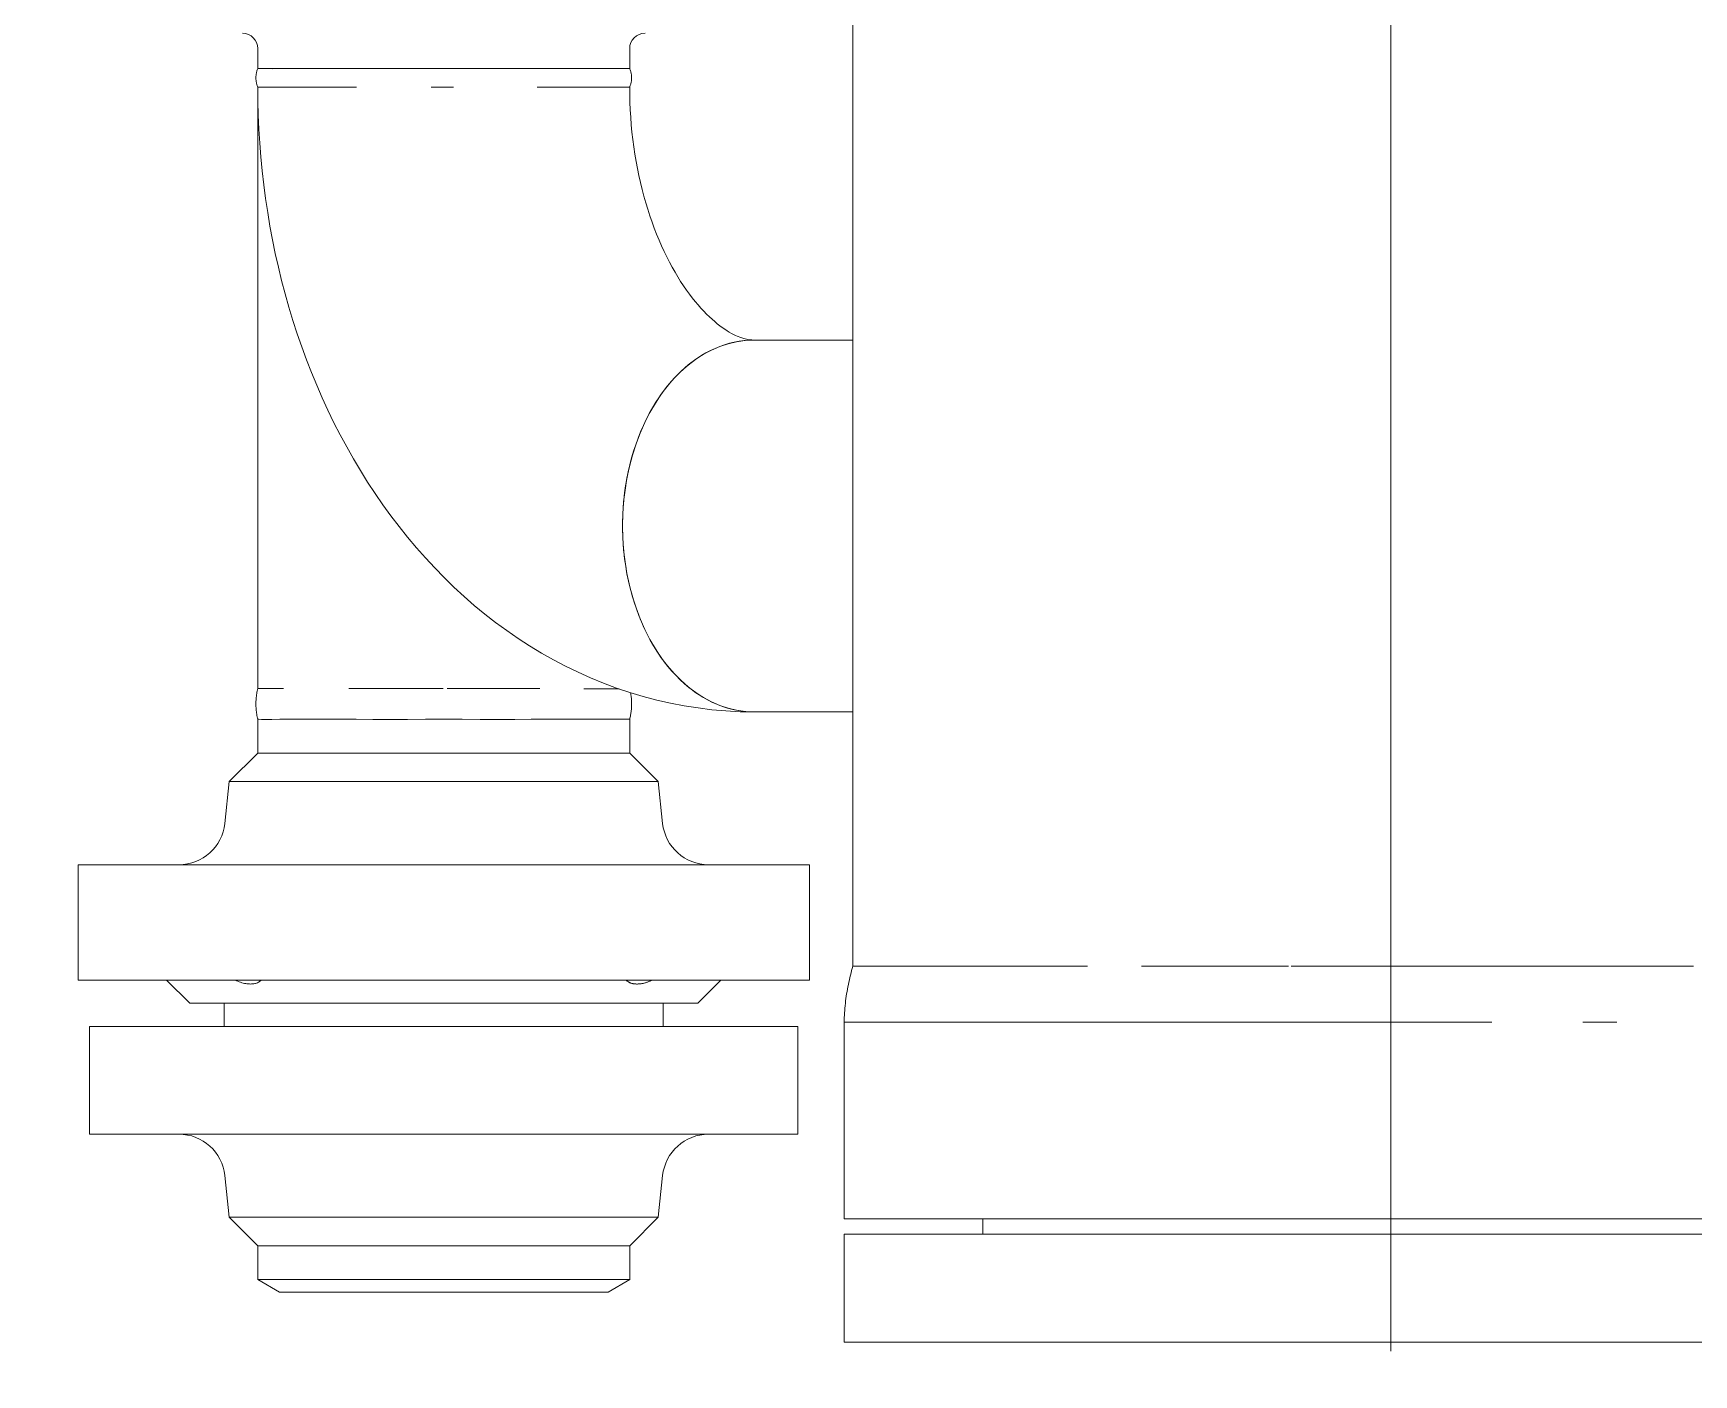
# Model space of a CAD drawing. Extents: x -965262 to 1142518, y -357520 to 71675.
# Drawn here: x -851954.6 to -851738.9, y -93028.6 to -92854.3 of the extents above; entities that cross this region are included whole.
import ezdxf

# ---------------------------------------------------------------- set-up
doc = ezdxf.new("R2010")
doc.units = 0
doc.header["$LTSCALE"] = 10
doc.layers.get('0').update_dxf_attribs({"linetype": 'CONTINUOUS', "lineweight": 30})
doc.layers.add('Оборудование', color=7, linetype='CONTINUOUS', lineweight=30)

msp = doc.modelspace()

# ---------------------------------------------------------------- hatches: boundary and pattern name
at = {"lineweight": 30, "true_color": 0x1b8828}
h = msp.add_hatch(color=106, dxfattribs=at)
h.dxf.hatch_style = 1
h.paths.add_polyline_path([(-851459.79, -90277.67), (-853359.79, -90277.67), (-853359.79, -94944.84), (-851459.79, -94944.84)])
h.paths.add_polyline_path([(-851559.79, -94844.84), (-853259.79, -94844.84), (-853259.79, -90344.85), (-851559.79, -90344.85)], flags=16)

# ---------------------------------------------------------------- linework, layer by layer
at = {"layer": 'Оборудование', "color": 7, "linetype": 'Continuous', "lineweight": 0}
msp.add_line((-851778.29, -92399.17, -2902.58), (-851778.29, -93025.51, -2902.58), dxfattribs=at)
at = {"layer": 'Оборудование', "color": 7, "lineweight": 0}
for p, q in [((-851848.14, -92581.34, -2902.58), (-851848.14, -92975.51, -2902.58)), ((-851925.44, -92856.34, -2902.58), (-851925.44, -92858.92, -2902.58)), ((-851877.14, -92856.34, -2902.58), (-851877.14, -92858.92, -2902.58)), ((-851925.68, -92859.92, -2902.58), (-851925.69, -92860.03, -2902.58)), ((-851925.69, -92860.03, -2902.58), (-851925.69, -92860.13, -2902.58)), ((-851925.69, -92860.13, -2902.58), (-851925.69, -92860.24, -2902.58)), ((-851925.69, -92860.24, -2902.58), (-851925.68, -92860.34, -2902.58)), ((-851925.67, -92859.82, -2902.58), (-851925.68, -92859.92, -2902.58)), ((-851925.68, -92860.34, -2902.58), (-851925.67, -92860.44, -2902.58)), ((-851925.66, -92859.71, -2902.58), (-851925.67, -92859.82, -2902.58)), ((-851925.67, -92860.44, -2902.58), (-851925.66, -92860.55, -2902.58)), ((-851925.65, -92859.61, -2902.58), (-851925.66, -92859.71, -2902.58)), ((-851925.66, -92860.55, -2902.58), (-851925.65, -92860.65, -2902.58)), ((-851925.63, -92859.51, -2902.58), (-851925.65, -92859.61, -2902.58)), ((-851925.65, -92860.65, -2902.58), (-851925.63, -92860.75, -2902.58)), ((-851925.6, -92859.41, -2902.58), (-851925.63, -92859.51, -2902.58)), ((-851925.63, -92860.75, -2902.58), (-851925.6, -92860.85, -2902.58)), ((-851925.58, -92859.31, -2902.58), (-851925.6, -92859.41, -2902.58)), ((-851925.6, -92860.85, -2902.58), (-851925.58, -92860.95, -2902.58)), ((-851925.55, -92859.21, -2902.58), (-851925.58, -92859.31, -2902.58)), ((-851925.51, -92859.11, -2902.58), (-851925.55, -92859.21, -2902.58)), ((-851925.48, -92859.02, -2902.58), (-851925.51, -92859.11, -2902.58)), ((-851925.44, -92858.92, -2902.58), (-851925.48, -92859.02, -2902.58)), ((-851925.44, -92858.92, -2902.58), (-851912.52, -92858.92, -2902.58)), ((-851925.44, -92858.92, -2902.58), (-851925.22, -92858.93, -2902.58)), ((-851925.22, -92858.93, -2902.58), (-851924.58, -92858.94, -2902.58)), ((-851924.58, -92858.94, -2902.58), (-851923.55, -92858.95, -2902.58)), ((-851923.55, -92858.95, -2902.58), (-851922.16, -92858.94, -2902.58)), ((-851922.16, -92858.94, -2902.58), (-851920.41, -92858.94, -2902.58)), ((-851920.41, -92858.94, -2902.58), (-851918.35, -92858.93, -2902.58)), ((-851918.35, -92858.93, -2902.58), (-851915.98, -92858.92, -2902.58)), ((-851915.98, -92858.92, -2902.58), (-851913.35, -92858.92, -2902.58)), ((-851913.35, -92858.92, -2902.58), (-851910.52, -92858.92, -2902.58)), ((-851910.52, -92858.92, -2902.58), (-851907.52, -92858.92, -2902.58)), ((-851907.52, -92858.92, -2902.58), (-851904.43, -92858.92, -2902.58)), ((-851904.43, -92858.92, -2902.58), (-851901.28, -92858.92, -2902.58)), ((-851902.93, -92858.92, -2902.58), (-851900.04, -92858.92, -2902.58)), ((-851901.28, -92858.92, -2902.58), (-851898.12, -92858.92, -2902.58)), ((-851898.12, -92858.92, -2902.58), (-851895.03, -92858.92, -2902.58)), ((-851895.03, -92858.92, -2902.58), (-851892.03, -92858.92, -2902.58)), ((-851892.03, -92858.92, -2902.58), (-851889.21, -92858.92, -2902.58)), ((-851889.31, -92858.92, -2902.58), (-851880.4, -92858.92, -2902.58)), ((-851889.21, -92858.92, -2902.58), (-851886.59, -92858.92, -2902.58)), ((-851886.59, -92858.92, -2902.58), (-851884.21, -92858.93, -2902.58)), ((-851884.21, -92858.93, -2902.58), (-851882.13, -92858.92, -2902.58)), ((-851882.13, -92858.92, -2902.58), (-851880.37, -92858.92, -2902.58)), ((-851880.37, -92858.92, -2902.58), (-851878.97, -92858.92, -2902.58)), ((-851878.97, -92858.92, -2902.58), (-851877.96, -92858.92, -2902.58)), ((-851877.96, -92858.92, -2902.58), (-851877.34, -92858.92, -2902.58)), ((-851877.34, -92858.92, -2902.58), (-851877.14, -92858.92, -2902.58)), ((-851877.18, -92858.92, -2902.58), (-851877.14, -92858.92, -2902.58)), ((-851877.14, -92858.92, -2902.58), (-851877.1, -92859.02, -2902.58)), ((-851877.1, -92859.02, -2902.58), (-851877.07, -92859.11, -2902.58)), ((-851877.07, -92859.11, -2902.58), (-851877.03, -92859.21, -2902.58)), ((-851877.03, -92859.21, -2902.58), (-851877, -92859.31, -2902.58)), ((-851877, -92859.31, -2902.58), (-851876.98, -92859.41, -2902.58)), ((-851876.98, -92860.85, -2902.58), (-851877, -92860.95, -2902.58)), ((-851876.98, -92859.41, -2902.58), (-851876.96, -92859.51, -2902.58)), ((-851876.96, -92860.75, -2902.58), (-851876.98, -92860.85, -2902.58)), ((-851876.96, -92859.51, -2902.58), (-851876.94, -92859.61, -2902.58)), ((-851876.94, -92860.65, -2902.58), (-851876.96, -92860.75, -2902.58)), ((-851876.94, -92859.61, -2902.58), (-851876.92, -92859.71, -2902.58)), ((-851876.92, -92860.55, -2902.58), (-851876.94, -92860.65, -2902.58)), ((-851876.92, -92859.71, -2902.58), (-851876.91, -92859.82, -2902.58)), ((-851876.91, -92860.44, -2902.58), (-851876.92, -92860.55, -2902.58)), ((-851876.91, -92859.82, -2902.58), (-851876.9, -92859.92, -2902.58)), ((-851876.9, -92860.34, -2902.58), (-851876.91, -92860.44, -2902.58)), ((-851876.9, -92859.92, -2902.58), (-851876.89, -92860.03, -2902.58)), ((-851876.89, -92860.24, -2902.58), (-851876.9, -92860.34, -2902.58)), ((-851876.89, -92860.03, -2902.58), (-851876.89, -92860.13, -2902.58)), ((-851876.89, -92860.13, -2902.58), (-851876.89, -92860.24, -2902.58)), ((-851925.58, -92860.95, -2902.58), (-851925.55, -92861.05, -2902.58)), ((-851925.55, -92861.05, -2902.58), (-851925.51, -92861.15, -2902.58)), ((-851925.51, -92861.15, -2902.58), (-851925.48, -92861.24, -2902.58)), ((-851925.48, -92861.24, -2902.58), (-851925.44, -92861.34, -2902.58)), ((-851925.44, -92861.34, -2902.58), (-851925.44, -92939.45, -2902.58)), ((-851925.44, -92861.34, -2902.58), (-851912.63, -92861.34, -2902.58)), ((-851925.42, -92863.16, -2902.58), (-851925.44, -92861.34, -2902.58)), ((-851902.93, -92861.34, -2902.58), (-851900.04, -92861.34, -2902.58)), ((-851889.17, -92861.34, -2902.58), (-851884.21, -92861.34, -2902.58)), ((-851884.21, -92861.34, -2902.58), (-851880.4, -92861.34, -2902.58)), ((-851877.14, -92861.34, -2902.58), (-851880.4, -92861.34, -2902.58)), ((-851877.18, -92861.34, -2902.58), (-851877.14, -92861.34, -2902.58)), ((-851877.1, -92861.24, -2902.58), (-851877.14, -92861.34, -2902.58)), ((-851877.13, -92862.32, -2902.58), (-851877.14, -92861.34, -2902.58)), ((-851877.11, -92863.3, -2902.58), (-851877.13, -92862.32, -2902.58)), ((-851877.07, -92861.15, -2902.58), (-851877.1, -92861.24, -2902.58)), ((-851877.03, -92861.05, -2902.58), (-851877.07, -92861.15, -2902.58)), ((-851877, -92860.95, -2902.58), (-851877.03, -92861.05, -2902.58)), ((-851925.38, -92864.97, -2902.58), (-851925.42, -92863.16, -2902.58)), ((-851925.3, -92866.79, -2902.58), (-851925.38, -92864.97, -2902.58)), ((-851877.06, -92864.27, -2902.58), (-851877.11, -92863.3, -2902.58)), ((-851877, -92865.25, -2902.58), (-851877.06, -92864.27, -2902.58)), ((-851876.93, -92866.22, -2902.58), (-851877, -92865.25, -2902.58)), ((-851925.19, -92868.6, -2902.58), (-851925.3, -92866.79, -2902.58)), ((-851876.84, -92867.18, -2902.58), (-851876.93, -92866.22, -2902.58)), ((-851876.73, -92868.14, -2902.58), (-851876.84, -92867.18, -2902.58)), ((-851925.05, -92870.41, -2902.58), (-851925.19, -92868.6, -2902.58)), ((-851876.6, -92869.09, -2902.58), (-851876.73, -92868.14, -2902.58)), ((-851876.46, -92870.04, -2902.58), (-851876.6, -92869.09, -2902.58)), ((-851924.87, -92872.22, -2902.58), (-851925.05, -92870.41, -2902.58)), ((-851876.3, -92870.98, -2902.58), (-851876.46, -92870.04, -2902.58)), ((-851876.13, -92871.9, -2902.58), (-851876.3, -92870.98, -2902.58)), ((-851924.67, -92874.02, -2902.58), (-851924.87, -92872.22, -2902.58)), ((-851875.94, -92872.82, -2902.58), (-851876.13, -92871.9, -2902.58)), ((-851875.74, -92873.72, -2902.58), (-851875.94, -92872.82, -2902.58)), ((-851875.52, -92874.62, -2902.58), (-851875.74, -92873.72, -2902.58)), ((-851924.43, -92875.82, -2902.58), (-851924.67, -92874.02, -2902.58)), ((-851924.16, -92877.61, -2902.58), (-851924.43, -92875.82, -2902.58)), ((-851875.29, -92875.5, -2902.58), (-851875.52, -92874.62, -2902.58)), ((-851875.05, -92876.36, -2902.58), (-851875.29, -92875.5, -2902.58)), ((-851923.86, -92879.4, -2902.58), (-851924.16, -92877.61, -2902.58)), ((-851874.79, -92877.21, -2902.58), (-851875.05, -92876.36, -2902.58)), ((-851874.52, -92878.05, -2902.58), (-851874.79, -92877.21, -2902.58)), ((-851874.24, -92878.87, -2902.58), (-851874.52, -92878.05, -2902.58)), ((-851923.53, -92881.18, -2902.58), (-851923.86, -92879.4, -2902.58)), ((-851873.94, -92879.67, -2902.58), (-851874.24, -92878.87, -2902.58)), ((-851873.64, -92880.45, -2902.58), (-851873.94, -92879.67, -2902.58)), ((-851923.17, -92882.95, -2902.58), (-851923.53, -92881.18, -2902.58)), ((-851873.32, -92881.22, -2902.58), (-851873.64, -92880.45, -2902.58)), ((-851873, -92881.96, -2902.58), (-851873.32, -92881.22, -2902.58)), ((-851872.66, -92882.69, -2902.58), (-851873, -92881.96, -2902.58)), ((-851922.77, -92884.71, -2902.58), (-851923.17, -92882.95, -2902.58)), ((-851872.32, -92883.39, -2902.58), (-851872.66, -92882.69, -2902.58)), ((-851871.97, -92884.08, -2902.58), (-851872.32, -92883.39, -2902.58)), ((-851871.62, -92884.74, -2902.58), (-851871.97, -92884.08, -2902.58)), ((-851922.35, -92886.46, -2902.58), (-851922.77, -92884.71, -2902.58)), ((-851921.89, -92888.21, -2902.58), (-851922.35, -92886.46, -2902.58)), ((-851871.25, -92885.38, -2902.58), (-851871.62, -92884.74, -2902.58)), ((-851870.89, -92885.99, -2902.58), (-851871.25, -92885.38, -2902.58)), ((-851870.52, -92886.58, -2902.58), (-851870.89, -92885.99, -2902.58)), ((-851870.14, -92887.15, -2902.58), (-851870.52, -92886.58, -2902.58)), ((-851921.4, -92889.94, -2902.58), (-851921.89, -92888.21, -2902.58)), ((-851869.77, -92887.7, -2902.58), (-851870.14, -92887.15, -2902.58)), ((-851869.39, -92888.22, -2902.58), (-851869.77, -92887.7, -2902.58)), ((-851869.01, -92888.71, -2902.58), (-851869.39, -92888.22, -2902.58)), ((-851868.63, -92889.19, -2902.58), (-851869.01, -92888.71, -2902.58)), ((-851920.88, -92891.66, -2902.58), (-851921.4, -92889.94, -2902.58)), ((-851868.26, -92889.63, -2902.58), (-851868.63, -92889.19, -2902.58)), ((-851867.89, -92890.06, -2902.58), (-851868.26, -92889.63, -2902.58)), ((-851867.52, -92890.46, -2902.58), (-851867.89, -92890.06, -2902.58)), ((-851867.15, -92890.83, -2902.58), (-851867.52, -92890.46, -2902.58)), ((-851866.79, -92891.18, -2902.58), (-851867.15, -92890.83, -2902.58)), ((-851920.32, -92893.37, -2902.58), (-851920.88, -92891.66, -2902.58)), ((-851866.44, -92891.5, -2902.58), (-851866.79, -92891.18, -2902.58)), ((-851866.09, -92891.8, -2902.58), (-851866.44, -92891.5, -2902.58)), ((-851865.76, -92892.08, -2902.58), (-851866.09, -92891.8, -2902.58)), ((-851865.43, -92892.34, -2902.58), (-851865.76, -92892.08, -2902.58)), ((-851865.11, -92892.57, -2902.58), (-851865.43, -92892.34, -2902.58)), ((-851864.8, -92892.79, -2902.58), (-851865.11, -92892.57, -2902.58)), ((-851864.5, -92892.98, -2902.58), (-851864.8, -92892.79, -2902.58)), ((-851864.21, -92893.16, -2902.58), (-851864.5, -92892.98, -2902.58)), ((-851863.93, -92893.32, -2902.58), (-851864.21, -92893.16, -2902.58)), ((-851919.74, -92895.06, -2902.58), (-851920.32, -92893.37, -2902.58)), ((-851919.12, -92896.75, -2902.58), (-851919.74, -92895.06, -2902.58)), ((-851863.66, -92893.46, -2902.58), (-851863.93, -92893.32, -2902.58)), ((-851863.41, -92893.58, -2902.58), (-851863.66, -92893.46, -2902.58)), ((-851863.16, -92893.69, -2902.58), (-851863.41, -92893.58, -2902.58)), ((-851862.72, -92893.87, -2902.58), (-851863.16, -92893.69, -2902.58)), ((-851862.32, -92894, -2902.58), (-851862.72, -92893.87, -2902.58)), ((-851861.95, -92894.09, -2902.58), (-851862.32, -92894, -2902.58)), ((-851861.61, -92894.15, -2902.58), (-851861.95, -92894.09, -2902.58)), ((-851861.29, -92894.18, -2902.58), (-851861.61, -92894.15, -2902.58)), ((-851860.99, -92894.19, -2902.58), (-851861.29, -92894.18, -2902.58)), ((-851848.14, -92894.19, -2902.58), (-851860.99, -92894.19, -2902.58)), ((-851918.47, -92898.41, -2902.58), (-851919.12, -92896.75, -2902.58)), ((-851917.79, -92900.07, -2902.58), (-851918.47, -92898.41, -2902.58)), ((-851917.08, -92901.7, -2902.58), (-851917.79, -92900.07, -2902.58)), ((-851916.33, -92903.32, -2902.58), (-851917.08, -92901.7, -2902.58)), ((-851915.56, -92904.93, -2902.58), (-851916.33, -92903.32, -2902.58)), ((-851914.75, -92906.51, -2902.58), (-851915.56, -92904.93, -2902.58)), ((-851913.9, -92908.07, -2902.58), (-851914.75, -92906.51, -2902.58)), ((-851913.03, -92909.62, -2902.58), (-851913.9, -92908.07, -2902.58)), ((-851912.12, -92911.14, -2902.58), (-851913.03, -92909.62, -2902.58)), ((-851911.18, -92912.65, -2902.58), (-851912.12, -92911.14, -2902.58)), ((-851910.21, -92914.13, -2902.58), (-851911.18, -92912.65, -2902.58)), ((-851909.2, -92915.59, -2902.58), (-851910.21, -92914.13, -2902.58)), ((-851908.16, -92917.02, -2902.58), (-851909.2, -92915.59, -2902.58)), ((-851907.09, -92918.43, -2902.58), (-851908.16, -92917.02, -2902.58)), ((-851905.99, -92919.81, -2902.58), (-851907.09, -92918.43, -2902.58)), ((-851904.85, -92921.17, -2902.58), (-851905.99, -92919.81, -2902.58)), ((-851903.68, -92922.49, -2902.58), (-851904.85, -92921.17, -2902.58)), ((-851902.47, -92923.79, -2902.58), (-851903.68, -92922.49, -2902.58)), ((-851901.23, -92925.05, -2902.58), (-851902.47, -92923.79, -2902.58)), ((-851899.96, -92926.29, -2902.58), (-851901.23, -92925.05, -2902.58)), ((-851898.66, -92927.49, -2902.58), (-851899.96, -92926.29, -2902.58)), ((-851897.32, -92928.65, -2902.58), (-851898.66, -92927.49, -2902.58)), ((-851895.95, -92929.78, -2902.58), (-851897.32, -92928.65, -2902.58)), ((-851894.55, -92930.87, -2902.58), (-851895.95, -92929.78, -2902.58)), ((-851893.11, -92931.93, -2902.58), (-851894.55, -92930.87, -2902.58)), ((-851891.64, -92932.94, -2902.58), (-851893.11, -92931.93, -2902.58)), ((-851890.14, -92933.91, -2902.58), (-851891.64, -92932.94, -2902.58)), ((-851888.61, -92934.84, -2902.58), (-851890.14, -92933.91, -2902.58)), ((-851887.05, -92935.72, -2902.58), (-851888.61, -92934.84, -2902.58)), ((-851885.46, -92936.55, -2902.58), (-851887.05, -92935.72, -2902.58)), ((-851883.85, -92937.34, -2902.58), (-851885.46, -92936.55, -2902.58)), ((-851882.21, -92938.08, -2902.58), (-851883.85, -92937.34, -2902.58)), ((-851880.54, -92938.76, -2902.58), (-851882.21, -92938.08, -2902.58)), ((-851925.65, -92940.61, -2902.58), (-851925.66, -92940.78, -2902.58)), ((-851925.63, -92940.44, -2902.58), (-851925.65, -92940.61, -2902.58)), ((-851925.6, -92940.27, -2902.58), (-851925.63, -92940.44, -2902.58)), ((-851925.58, -92940.11, -2902.58), (-851925.6, -92940.27, -2902.58)), ((-851925.55, -92939.94, -2902.58), (-851925.58, -92940.11, -2902.58)), ((-851925.52, -92939.78, -2902.58), (-851925.55, -92939.94, -2902.58)), ((-851925.48, -92939.61, -2902.58), (-851925.52, -92939.78, -2902.58)), ((-851925.44, -92939.45, -2902.58), (-851925.48, -92939.61, -2902.58)), ((-851925.44, -92939.45, -2902.58), (-851925.43, -92939.45, -2902.58)), ((-851925.43, -92939.45, -2902.58), (-851925.42, -92939.45, -2902.58)), ((-851925.42, -92939.45, -2902.58), (-851925.39, -92939.45, -2902.58)), ((-851925.39, -92939.45, -2902.58), (-851925.35, -92939.45, -2902.58)), ((-851925.35, -92939.45, -2902.58), (-851925.3, -92939.45, -2902.58)), ((-851925.3, -92939.45, -2902.58), (-851925.23, -92939.45, -2902.58)), ((-851925.23, -92939.45, -2902.58), (-851925.15, -92939.45, -2902.58)), ((-851925.15, -92939.45, -2902.58), (-851925.07, -92939.45, -2902.58)), ((-851925.07, -92939.45, -2902.58), (-851924.97, -92939.45, -2902.58)), ((-851924.97, -92939.45, -2902.58), (-851924.85, -92939.45, -2902.58)), ((-851924.85, -92939.45, -2902.58), (-851924.73, -92939.45, -2902.58)), ((-851924.73, -92939.45, -2902.58), (-851924.6, -92939.45, -2902.58)), ((-851924.6, -92939.45, -2902.58), (-851924.45, -92939.45, -2902.58)), ((-851924.45, -92939.45, -2902.58), (-851924.29, -92939.45, -2902.58)), ((-851924.29, -92939.45, -2902.58), (-851924.12, -92939.45, -2902.58)), ((-851924.12, -92939.45, -2902.58), (-851923.94, -92939.45, -2902.58)), ((-851923.94, -92939.45, -2902.58), (-851923.75, -92939.45, -2902.58)), ((-851923.75, -92939.45, -2902.58), (-851923.55, -92939.45, -2902.58)), ((-851923.55, -92939.45, -2902.58), (-851923.34, -92939.45, -2902.58)), ((-851923.34, -92939.45, -2902.58), (-851923.12, -92939.45, -2902.58)), ((-851923.12, -92939.45, -2902.58), (-851922.88, -92939.45, -2902.58)), ((-851922.88, -92939.45, -2902.58), (-851922.64, -92939.45, -2902.58)), ((-851922.64, -92939.45, -2902.58), (-851922.38, -92939.45, -2902.58)), ((-851922.38, -92939.45, -2902.58), (-851922.11, -92939.45, -2902.58)), ((-851913.61, -92939.45, -2902.58), (-851913.15, -92939.45, -2902.58)), ((-851913.15, -92939.45, -2902.58), (-851912.68, -92939.45, -2902.58)), ((-851912.68, -92939.45, -2902.58), (-851912.21, -92939.45, -2902.58)), ((-851912.21, -92939.45, -2902.58), (-851911.73, -92939.45, -2902.58)), ((-851911.73, -92939.45, -2902.58), (-851911.25, -92939.45, -2902.58)), ((-851911.25, -92939.45, -2902.58), (-851910.75, -92939.45, -2902.58)), ((-851910.75, -92939.45, -2902.58), (-851910.26, -92939.45, -2902.58)), ((-851910.26, -92939.45, -2902.58), (-851909.76, -92939.45, -2902.58)), ((-851909.76, -92939.45, -2902.58), (-851909.25, -92939.45, -2902.58)), ((-851909.25, -92939.45, -2902.58), (-851908.74, -92939.45, -2902.58)), ((-851908.74, -92939.45, -2902.58), (-851908.22, -92939.45, -2902.58)), ((-851908.22, -92939.45, -2902.58), (-851907.71, -92939.45, -2902.58)), ((-851907.71, -92939.45, -2902.58), (-851907.19, -92939.45, -2902.58)), ((-851907.19, -92939.45, -2902.58), (-851906.67, -92939.45, -2902.58)), ((-851906.67, -92939.45, -2902.58), (-851906.15, -92939.45, -2902.58)), ((-851906.15, -92939.45, -2902.58), (-851905.63, -92939.45, -2902.58)), ((-851905.63, -92939.45, -2902.58), (-851905.1, -92939.45, -2902.58)), ((-851905.1, -92939.45, -2902.58), (-851904.58, -92939.45, -2902.58)), ((-851904.58, -92939.45, -2902.58), (-851904.05, -92939.45, -2902.58)), ((-851904.05, -92939.45, -2902.58), (-851903.51, -92939.45, -2902.58)), ((-851903.51, -92939.45, -2902.58), (-851902.98, -92939.45, -2902.58)), ((-851902.98, -92939.45, -2902.58), (-851902.44, -92939.45, -2902.58)), ((-851902.44, -92939.45, -2902.58), (-851901.91, -92939.45, -2902.58)), ((-851901.91, -92939.45, -2902.58), (-851901.37, -92939.45, -2902.58)), ((-851900.83, -92939.45, -2902.58), (-851900.3, -92939.45, -2902.58)), ((-851900.3, -92939.45, -2902.58), (-851899.77, -92939.45, -2902.58)), ((-851899.77, -92939.45, -2902.58), (-851899.24, -92939.45, -2902.58)), ((-851899.24, -92939.45, -2902.58), (-851898.72, -92939.45, -2902.58)), ((-851898.72, -92939.45, -2902.58), (-851898.19, -92939.45, -2902.58)), ((-851898.19, -92939.45, -2902.58), (-851897.67, -92939.45, -2902.58)), ((-851897.67, -92939.45, -2902.58), (-851897.15, -92939.45, -2902.58)), ((-851897.15, -92939.45, -2902.58), (-851896.63, -92939.45, -2902.58)), ((-851896.63, -92939.45, -2902.58), (-851896.12, -92939.45, -2902.58)), ((-851896.12, -92939.45, -2902.58), (-851895.61, -92939.45, -2902.58)), ((-851895.61, -92939.45, -2902.58), (-851895.09, -92939.45, -2902.58)), ((-851895.09, -92939.45, -2902.58), (-851894.58, -92939.45, -2902.58)), ((-851894.58, -92939.45, -2902.58), (-851894.07, -92939.45, -2902.58)), ((-851894.07, -92939.45, -2902.58), (-851893.57, -92939.45, -2902.58)), ((-851893.57, -92939.45, -2902.58), (-851893.06, -92939.45, -2902.58)), ((-851893.06, -92939.45, -2902.58), (-851892.57, -92939.45, -2902.58)), ((-851892.57, -92939.45, -2902.58), (-851892.08, -92939.45, -2902.58)), ((-851892.08, -92939.45, -2902.58), (-851891.59, -92939.45, -2902.58)), ((-851891.59, -92939.45, -2902.58), (-851891.11, -92939.45, -2902.58)), ((-851891.11, -92939.45, -2902.58), (-851890.63, -92939.45, -2902.58)), ((-851890.63, -92939.45, -2902.58), (-851890.16, -92939.45, -2902.58)), ((-851890.16, -92939.45, -2902.58), (-851889.7, -92939.45, -2902.58)), ((-851889.7, -92939.45, -2902.58), (-851889.24, -92939.45, -2902.58)), ((-851889.24, -92939.45, -2902.58), (-851888.79, -92939.45, -2902.58)), ((-851883.09, -92939.51, -2902.58), (-851878.51, -92939.51, -2902.58)), ((-851878.84, -92939.39, -2902.58), (-851880.54, -92938.76, -2902.58)), ((-851877.13, -92939.97, -2902.58), (-851878.84, -92939.39, -2902.58)), ((-851875.39, -92940.49, -2902.58), (-851877.13, -92939.97, -2902.58)), ((-851877.02, -92940, -2902.58), (-851877, -92940.15, -2902.58)), ((-851877, -92940.15, -2902.58), (-851876.97, -92940.29, -2902.58)), ((-851876.97, -92940.29, -2902.58), (-851876.95, -92940.43, -2902.58)), ((-851876.95, -92940.43, -2902.58), (-851876.94, -92940.58, -2902.58)), ((-851876.94, -92940.58, -2902.58), (-851876.92, -92940.72, -2902.58)), ((-851876.92, -92940.72, -2902.58), (-851876.91, -92940.87, -2902.58)), ((-851873.63, -92940.95, -2902.58), (-851875.39, -92940.49, -2902.58)), ((-851925.68, -92941.11, -2902.58), (-851925.69, -92941.28, -2902.58)), ((-851925.69, -92941.28, -2902.58), (-851925.69, -92941.45, -2902.58)), ((-851925.69, -92941.45, -2902.58), (-851925.69, -92941.62, -2902.58)), ((-851925.69, -92941.62, -2902.58), (-851925.68, -92941.79, -2902.58)), ((-851925.67, -92940.95, -2902.58), (-851925.68, -92941.11, -2902.58)), ((-851925.68, -92941.79, -2902.58), (-851925.67, -92941.96, -2902.58)), ((-851925.66, -92940.78, -2902.58), (-851925.67, -92940.95, -2902.58)), ((-851925.67, -92941.96, -2902.58), (-851925.66, -92942.13, -2902.58)), ((-851925.66, -92942.13, -2902.58), (-851925.65, -92942.3, -2902.58)), ((-851925.65, -92942.3, -2902.58), (-851925.63, -92942.47, -2902.58)), ((-851925.63, -92942.47, -2902.58), (-851925.6, -92942.63, -2902.58)), ((-851925.6, -92942.63, -2902.58), (-851925.58, -92942.8, -2902.58)), ((-851925.58, -92942.8, -2902.58), (-851925.55, -92942.96, -2902.58)), ((-851877.02, -92942.89, -2902.58), (-851877.05, -92943.03, -2902.58)), ((-851876.99, -92942.75, -2902.58), (-851877.02, -92942.89, -2902.58)), ((-851876.97, -92942.61, -2902.58), (-851876.99, -92942.75, -2902.58)), ((-851876.95, -92942.46, -2902.58), (-851876.97, -92942.61, -2902.58)), ((-851876.94, -92942.32, -2902.58), (-851876.95, -92942.46, -2902.58)), ((-851876.92, -92942.17, -2902.58), (-851876.94, -92942.32, -2902.58)), ((-851876.91, -92942.03, -2902.58), (-851876.92, -92942.17, -2902.58)), ((-851876.91, -92940.87, -2902.58), (-851876.9, -92941.01, -2902.58)), ((-851876.9, -92941.88, -2902.58), (-851876.91, -92942.03, -2902.58)), ((-851876.9, -92941.01, -2902.58), (-851876.9, -92941.16, -2902.58)), ((-851876.9, -92941.16, -2902.58), (-851876.89, -92941.3, -2902.58)), ((-851876.89, -92941.59, -2902.58), (-851876.9, -92941.74, -2902.58)), ((-851876.9, -92941.74, -2902.58), (-851876.9, -92941.88, -2902.58)), ((-851876.89, -92941.3, -2902.58), (-851876.89, -92941.45, -2902.58)), ((-851876.89, -92941.45, -2902.58), (-851876.89, -92941.59, -2902.58)), ((-851871.85, -92941.35, -2902.58), (-851873.63, -92940.95, -2902.58)), ((-851870.07, -92941.7, -2902.58), (-851871.85, -92941.35, -2902.58)), ((-851868.26, -92941.98, -2902.58), (-851870.07, -92941.7, -2902.58)), ((-851866.45, -92942.2, -2902.58), (-851868.26, -92941.98, -2902.58)), ((-851864.64, -92942.36, -2902.58), (-851866.45, -92942.2, -2902.58)), ((-851862.81, -92942.46, -2902.58), (-851864.64, -92942.36, -2902.58)), ((-851860.99, -92942.49, -2902.58), (-851862.81, -92942.46, -2902.58)), ((-851848.14, -92942.49, -2902.58), (-851860.99, -92942.49, -2902.58)), ((-851925.55, -92942.96, -2902.58), (-851925.52, -92943.13, -2902.58)), ((-851925.52, -92943.13, -2902.58), (-851925.48, -92943.29, -2902.58)), ((-851925.48, -92943.29, -2902.58), (-851925.44, -92943.45, -2902.58)), ((-851925.4, -92943.45, -2902.58), (-851925.44, -92943.45, -2902.58)), ((-851925.44, -92947.84, -2902.58), (-851925.44, -92943.45, -2902.58)), ((-851925.32, -92943.45, -2902.58), (-851925.44, -92943.45, -2902.58)), ((-851924.98, -92943.46, -2902.58), (-851925.32, -92943.45, -2902.58)), ((-851924.4, -92943.46, -2902.58), (-851924.98, -92943.46, -2902.58)), ((-851923.61, -92943.46, -2902.58), (-851924.4, -92943.46, -2902.58)), ((-851922.59, -92943.45, -2902.58), (-851923.61, -92943.46, -2902.58)), ((-851921.36, -92943.45, -2902.58), (-851922.59, -92943.45, -2902.58)), ((-851913.41, -92943.45, -2902.58), (-851922.18, -92943.45, -2902.58)), ((-851919.96, -92943.45, -2902.58), (-851921.36, -92943.45, -2902.58)), ((-851918.36, -92943.45, -2902.58), (-851919.96, -92943.45, -2902.58)), ((-851916.6, -92943.45, -2902.58), (-851918.36, -92943.45, -2902.58)), ((-851914.7, -92943.45, -2902.58), (-851916.6, -92943.45, -2902.58)), ((-851912.67, -92943.45, -2902.58), (-851914.7, -92943.45, -2902.58)), ((-851910.52, -92943.46, -2902.58), (-851912.67, -92943.45, -2902.58)), ((-851908.29, -92943.46, -2902.58), (-851910.52, -92943.46, -2902.58)), ((-851906, -92943.46, -2902.58), (-851908.29, -92943.46, -2902.58)), ((-851903.65, -92943.45, -2902.58), (-851906, -92943.46, -2902.58)), ((-851901.28, -92943.45, -2902.58), (-851903.65, -92943.45, -2902.58)), ((-851899.65, -92943.45, -2902.58), (-851902.76, -92943.45, -2902.58)), ((-851898.92, -92943.45, -2902.58), (-851901.28, -92943.45, -2902.58)), ((-851896.58, -92943.46, -2902.58), (-851898.92, -92943.45, -2902.58)), ((-851894.26, -92943.46, -2902.58), (-851896.58, -92943.46, -2902.58)), ((-851892.04, -92943.46, -2902.58), (-851894.26, -92943.46, -2902.58)), ((-851889.9, -92943.45, -2902.58), (-851892.04, -92943.46, -2902.58)), ((-851884.21, -92943.45, -2902.58), (-851889.95, -92943.45, -2902.58)), ((-851887.86, -92943.45, -2902.58), (-851889.9, -92943.45, -2902.58)), ((-851885.96, -92943.45, -2902.58), (-851887.86, -92943.45, -2902.58)), ((-851884.22, -92943.45, -2902.58), (-851885.96, -92943.45, -2902.58)), ((-851883.67, -92943.45, -2902.58), (-851884.22, -92943.45, -2902.58)), ((-851877.14, -92943.45, -2902.58), (-851884.21, -92943.45, -2902.58)), ((-851883.15, -92943.45, -2902.58), (-851883.67, -92943.45, -2902.58)), ((-851882.64, -92943.44, -2902.58), (-851883.15, -92943.45, -2902.58)), ((-851882.15, -92943.44, -2902.58), (-851882.64, -92943.44, -2902.58)), ((-851881.68, -92943.44, -2902.58), (-851882.15, -92943.44, -2902.58)), ((-851881.24, -92943.44, -2902.58), (-851881.68, -92943.44, -2902.58)), ((-851880.81, -92943.43, -2902.58), (-851881.24, -92943.44, -2902.58)), ((-851880.41, -92943.43, -2902.58), (-851880.81, -92943.43, -2902.58)), ((-851880.03, -92943.43, -2902.58), (-851880.41, -92943.43, -2902.58)), ((-851879.67, -92943.43, -2902.58), (-851880.03, -92943.43, -2902.58)), ((-851879.34, -92943.43, -2902.58), (-851879.67, -92943.43, -2902.58)), ((-851879.02, -92943.43, -2902.58), (-851879.34, -92943.43, -2902.58)), ((-851878.73, -92943.43, -2902.58), (-851879.02, -92943.43, -2902.58)), ((-851878.46, -92943.43, -2902.58), (-851878.73, -92943.43, -2902.58)), ((-851878.21, -92943.43, -2902.58), (-851878.46, -92943.43, -2902.58)), ((-851877.99, -92943.44, -2902.58), (-851878.21, -92943.43, -2902.58)), ((-851877.8, -92943.44, -2902.58), (-851877.99, -92943.44, -2902.58)), ((-851877.62, -92943.44, -2902.58), (-851877.8, -92943.44, -2902.58)), ((-851877.48, -92943.44, -2902.58), (-851877.62, -92943.44, -2902.58)), ((-851877.36, -92943.45, -2902.58), (-851877.48, -92943.44, -2902.58)), ((-851877.26, -92943.45, -2902.58), (-851877.36, -92943.45, -2902.58)), ((-851877.2, -92943.45, -2902.58), (-851877.26, -92943.45, -2902.58)), ((-851877.15, -92943.45, -2902.58), (-851877.2, -92943.45, -2902.58)), ((-851877.14, -92943.45, -2902.58), (-851877.15, -92943.45, -2902.58)), ((-851877.11, -92943.32, -2902.58), (-851877.14, -92943.45, -2902.58)), ((-851877.14, -92947.84, -2902.58), (-851877.14, -92943.45, -2902.58)), ((-851877.07, -92943.17, -2902.58), (-851877.11, -92943.32, -2902.58)), ((-851877.05, -92943.03, -2902.58), (-851877.07, -92943.17, -2902.58)), ((-851925.44, -92947.84, -2902.58), (-851929.16, -92951.55, -2902.58)), ((-851884.21, -92947.84, -2902.58), (-851925.44, -92947.84, -2902.58)), ((-851877.14, -92947.84, -2902.58), (-851884.21, -92947.84, -2902.58)), ((-851877.14, -92947.84, -2902.58), (-851873.42, -92951.55, -2902.58)), ((-851929.16, -92951.55, -2902.58), (-851929.73, -92956.97, -2902.58)), ((-851881.59, -92951.55, -2902.58), (-851929.16, -92951.55, -2902.58)), ((-851873.42, -92951.55, -2902.58), (-851881.59, -92951.55, -2902.58)), ((-851873.42, -92951.55, -2902.58), (-851872.86, -92956.97, -2902.58)), ((-851938.79, -92962.34, -2902.58), (-851948.79, -92962.34, -2902.58)), ((-851948.79, -92962.34, -2902.58), (-851948.79, -92977.34, -2902.58)), ((-851938.79, -92962.34, -2902.58), (-851863.79, -92962.34, -2902.58)), ((-851853.79, -92962.34, -2902.58), (-851863.79, -92962.34, -2902.58)), ((-851853.79, -92962.34, -2902.58), (-851853.79, -92977.34, -2902.58)), ((-851948.79, -92977.34, -2902.58), (-851938.79, -92977.34, -2902.58)), ((-851863.79, -92977.34, -2902.58), (-851938.79, -92977.34, -2902.58)), ((-851934.29, -92980.34, -2902.58), (-851937.29, -92977.34, -2902.58)), ((-851928.2, -92977.41, -2902.58), (-851928.38, -92977.34, -2902.58)), ((-851925, -92977.34, -2902.58), (-851925.09, -92977.41, -2902.58)), ((-851877.54, -92977.38, -2902.58), (-851877.58, -92977.34, -2902.58)), ((-851877.5, -92977.41, -2902.58), (-851877.54, -92977.38, -2902.58)), ((-851874.29, -92977.38, -2902.58), (-851874.38, -92977.41, -2902.58)), ((-851874.2, -92977.34, -2902.58), (-851874.29, -92977.38, -2902.58)), ((-851868.29, -92980.34, -2902.58), (-851865.29, -92977.34, -2902.58)), ((-851863.79, -92977.34, -2902.58), (-851853.79, -92977.34, -2902.58)), ((-851848.61, -92977.3, -2902.58), (-851848.68, -92977.6, -2902.58)), ((-851848.54, -92977, -2902.58), (-851848.61, -92977.3, -2902.58)), ((-851848.47, -92976.7, -2902.58), (-851848.54, -92977, -2902.58)), ((-851848.39, -92976.4, -2902.58), (-851848.47, -92976.7, -2902.58)), ((-851848.31, -92976.1, -2902.58), (-851848.39, -92976.4, -2902.58)), ((-851848.23, -92975.8, -2902.58), (-851848.31, -92976.1, -2902.58)), ((-851848.14, -92975.51, -2902.58), (-851848.23, -92975.8, -2902.58)), ((-851846.93, -92975.51, -2902.58), (-851848.14, -92975.51, -2902.58)), ((-851848.12, -92975.51, -2902.58), (-851848.14, -92975.51, -2902.58)), ((-851848.05, -92975.51, -2902.58), (-851848.12, -92975.51, -2902.58)), ((-851847.95, -92975.51, -2902.58), (-851848.05, -92975.51, -2902.58)), ((-851847.79, -92975.51, -2902.58), (-851847.95, -92975.51, -2902.58)), ((-851847.6, -92975.51, -2902.58), (-851847.79, -92975.51, -2902.58)), ((-851847.36, -92975.51, -2902.58), (-851847.6, -92975.51, -2902.58)), ((-851847.08, -92975.51, -2902.58), (-851847.36, -92975.51, -2902.58)), ((-851846.75, -92975.51, -2902.58), (-851847.08, -92975.51, -2902.58)), ((-851846.38, -92975.51, -2902.58), (-851846.75, -92975.51, -2902.58)), ((-851845.97, -92975.51, -2902.58), (-851846.38, -92975.51, -2902.58)), ((-851845.51, -92975.51, -2902.58), (-851845.97, -92975.51, -2902.58)), ((-851845.02, -92975.51, -2902.58), (-851845.51, -92975.51, -2902.58)), ((-851844.48, -92975.51, -2902.58), (-851845.02, -92975.51, -2902.58)), ((-851843.9, -92975.51, -2902.58), (-851844.48, -92975.51, -2902.58)), ((-851843.28, -92975.51, -2902.58), (-851843.9, -92975.51, -2902.58)), ((-851841.89, -92975.51, -2902.58), (-851843.77, -92975.51, -2902.58)), ((-851842.63, -92975.51, -2902.58), (-851843.28, -92975.51, -2902.58)), ((-851841.93, -92975.51, -2902.58), (-851842.63, -92975.51, -2902.58)), ((-851841.19, -92975.51, -2902.58), (-851841.93, -92975.51, -2902.58)), ((-851840.42, -92975.51, -2902.58), (-851841.19, -92975.51, -2902.58)), ((-851839.6, -92975.51, -2902.58), (-851840.42, -92975.51, -2902.58)), ((-851838.74, -92975.51, -2902.58), (-851839.6, -92975.51, -2902.58)), ((-851837.84, -92975.51, -2902.58), (-851838.74, -92975.51, -2902.58)), ((-851836.9, -92975.51, -2902.58), (-851837.84, -92975.51, -2902.58)), ((-851835.93, -92975.51, -2902.58), (-851836.9, -92975.51, -2902.58)), ((-851817.69, -92975.51, -2902.58), (-851835.98, -92975.51, -2902.58)), ((-851802.82, -92975.51, -2902.58), (-851810.66, -92975.51, -2902.58)), ((-851802.39, -92975.51, -2902.58), (-851802.85, -92975.51, -2902.58)), ((-851801.92, -92975.51, -2902.58), (-851802.39, -92975.51, -2902.58)), ((-851801.46, -92975.51, -2902.58), (-851801.92, -92975.51, -2902.58)), ((-851801, -92975.51, -2902.58), (-851801.46, -92975.51, -2902.58)), ((-851800.53, -92975.51, -2902.58), (-851801, -92975.51, -2902.58)), ((-851800.06, -92975.51, -2902.58), (-851800.53, -92975.51, -2902.58)), ((-851799.59, -92975.51, -2902.58), (-851800.06, -92975.51, -2902.58)), ((-851799.12, -92975.51, -2902.58), (-851799.59, -92975.51, -2902.58)), ((-851798.65, -92975.51, -2902.58), (-851799.12, -92975.51, -2902.58)), ((-851798.18, -92975.51, -2902.58), (-851798.65, -92975.51, -2902.58)), ((-851797.71, -92975.51, -2902.58), (-851798.18, -92975.51, -2902.58)), ((-851797.24, -92975.51, -2902.58), (-851797.71, -92975.51, -2902.58)), ((-851796.77, -92975.51, -2902.58), (-851797.24, -92975.51, -2902.58)), ((-851796.3, -92975.51, -2902.58), (-851796.77, -92975.51, -2902.58)), ((-851795.83, -92975.51, -2902.58), (-851796.3, -92975.51, -2902.58)), ((-851795.35, -92975.51, -2902.58), (-851795.83, -92975.51, -2902.58)), ((-851794.88, -92975.51, -2902.58), (-851795.35, -92975.51, -2902.58)), ((-851794.4, -92975.51, -2902.58), (-851794.88, -92975.51, -2902.58)), ((-851793.93, -92975.51, -2902.58), (-851794.4, -92975.51, -2902.58)), ((-851793.45, -92975.51, -2902.58), (-851793.93, -92975.51, -2902.58)), ((-851792.98, -92975.51, -2902.58), (-851793.45, -92975.51, -2902.58)), ((-851792.5, -92975.51, -2902.58), (-851792.98, -92975.51, -2902.58)), ((-851792.02, -92975.51, -2902.58), (-851792.5, -92975.51, -2902.58)), ((-851791.55, -92975.51, -2902.58), (-851792.02, -92975.51, -2902.58)), ((-851765.37, -92975.51, -2902.58), (-851791.21, -92975.51, -2902.58)), ((-851777.13, -92975.51, -2902.58), (-851778.91, -92975.51, -2902.58)), ((-851775.35, -92975.51, -2902.58), (-851777.13, -92975.51, -2902.58)), ((-851773.58, -92975.51, -2902.58), (-851775.35, -92975.51, -2902.58)), ((-851771.82, -92975.51, -2902.58), (-851773.58, -92975.51, -2902.58)), ((-851770.07, -92975.51, -2902.58), (-851771.82, -92975.51, -2902.58)), ((-851768.32, -92975.51, -2902.58), (-851770.07, -92975.51, -2902.58)), ((-851766.58, -92975.51, -2902.58), (-851768.32, -92975.51, -2902.58)), ((-851764.85, -92975.51, -2902.58), (-851766.58, -92975.51, -2902.58)), ((-851763.13, -92975.51, -2902.58), (-851764.85, -92975.51, -2902.58)), ((-851761.41, -92975.51, -2902.58), (-851763.13, -92975.51, -2902.58)), ((-851759.71, -92975.51, -2902.58), (-851761.41, -92975.51, -2902.58)), ((-851758.01, -92975.51, -2902.58), (-851759.71, -92975.51, -2902.58)), ((-851756.32, -92975.51, -2902.58), (-851758.01, -92975.51, -2902.58)), ((-851754.63, -92975.51, -2902.58), (-851756.32, -92975.51, -2902.58)), ((-851752.96, -92975.51, -2902.58), (-851754.63, -92975.51, -2902.58)), ((-851745.88, -92975.51, -2902.58), (-851753.75, -92975.51, -2902.58)), ((-851751.32, -92975.51, -2902.58), (-851752.96, -92975.51, -2902.58)), ((-851749.7, -92975.51, -2902.58), (-851751.32, -92975.51, -2902.58)), ((-851748.09, -92975.51, -2902.58), (-851749.7, -92975.51, -2902.58)), ((-851746.51, -92975.51, -2902.58), (-851748.09, -92975.51, -2902.58)), ((-851744.96, -92975.51, -2902.58), (-851746.51, -92975.51, -2902.58)), ((-851743.42, -92975.51, -2902.58), (-851744.96, -92975.51, -2902.58)), ((-851741.91, -92975.51, -2902.58), (-851743.42, -92975.51, -2902.58)), ((-851740.42, -92975.51, -2902.58), (-851741.91, -92975.51, -2902.58)), ((-851738.95, -92975.51, -2902.58), (-851740.42, -92975.51, -2902.58)), ((-851928.03, -92977.48, -2902.58), (-851928.2, -92977.41, -2902.58)), ((-851927.86, -92977.55, -2902.58), (-851928.03, -92977.48, -2902.58)), ((-851927.68, -92977.61, -2902.58), (-851927.86, -92977.55, -2902.58)), ((-851927.51, -92977.66, -2902.58), (-851927.68, -92977.61, -2902.58)), ((-851927.34, -92977.71, -2902.58), (-851927.51, -92977.66, -2902.58)), ((-851927.18, -92977.75, -2902.58), (-851927.34, -92977.71, -2902.58)), ((-851927.01, -92977.78, -2902.58), (-851927.18, -92977.75, -2902.58)), ((-851926.85, -92977.8, -2902.58), (-851927.01, -92977.78, -2902.58)), ((-851926.69, -92977.82, -2902.58), (-851926.85, -92977.8, -2902.58)), ((-851926.54, -92977.83, -2902.58), (-851926.69, -92977.82, -2902.58)), ((-851926.39, -92977.84, -2902.58), (-851926.54, -92977.83, -2902.58)), ((-851926.25, -92977.83, -2902.58), (-851926.39, -92977.84, -2902.58)), ((-851926.11, -92977.82, -2902.58), (-851926.25, -92977.83, -2902.58)), ((-851925.97, -92977.8, -2902.58), (-851926.11, -92977.82, -2902.58)), ((-851925.84, -92977.78, -2902.58), (-851925.97, -92977.8, -2902.58)), ((-851925.72, -92977.75, -2902.58), (-851925.84, -92977.78, -2902.58)), ((-851925.6, -92977.71, -2902.58), (-851925.72, -92977.75, -2902.58)), ((-851925.48, -92977.66, -2902.58), (-851925.6, -92977.71, -2902.58)), ((-851925.37, -92977.61, -2902.58), (-851925.48, -92977.66, -2902.58)), ((-851925.27, -92977.55, -2902.58), (-851925.37, -92977.61, -2902.58)), ((-851925.18, -92977.48, -2902.58), (-851925.27, -92977.55, -2902.58)), ((-851925.09, -92977.41, -2902.58), (-851925.18, -92977.48, -2902.58)), ((-851877.45, -92977.45, -2902.58), (-851877.5, -92977.41, -2902.58)), ((-851877.4, -92977.48, -2902.58), (-851877.45, -92977.45, -2902.58)), ((-851877.36, -92977.52, -2902.58), (-851877.4, -92977.48, -2902.58)), ((-851877.31, -92977.55, -2902.58), (-851877.36, -92977.52, -2902.58)), ((-851877.26, -92977.58, -2902.58), (-851877.31, -92977.55, -2902.58)), ((-851877.21, -92977.61, -2902.58), (-851877.26, -92977.58, -2902.58)), ((-851877.15, -92977.63, -2902.58), (-851877.21, -92977.61, -2902.58)), ((-851877.1, -92977.66, -2902.58), (-851877.15, -92977.63, -2902.58)), ((-851877.04, -92977.68, -2902.58), (-851877.1, -92977.66, -2902.58)), ((-851876.98, -92977.71, -2902.58), (-851877.04, -92977.68, -2902.58)), ((-851876.93, -92977.73, -2902.58), (-851876.98, -92977.71, -2902.58)), ((-851876.87, -92977.75, -2902.58), (-851876.93, -92977.73, -2902.58)), ((-851876.8, -92977.76, -2902.58), (-851876.87, -92977.75, -2902.58)), ((-851876.74, -92977.78, -2902.58), (-851876.8, -92977.76, -2902.58)), ((-851876.67, -92977.79, -2902.58), (-851876.74, -92977.78, -2902.58)), ((-851876.61, -92977.8, -2902.58), (-851876.67, -92977.79, -2902.58)), ((-851876.54, -92977.81, -2902.58), (-851876.61, -92977.8, -2902.58)), ((-851876.47, -92977.82, -2902.58), (-851876.54, -92977.81, -2902.58)), ((-851876.4, -92977.83, -2902.58), (-851876.47, -92977.82, -2902.58)), ((-851876.33, -92977.83, -2902.58), (-851876.4, -92977.83, -2902.58)), ((-851876.26, -92977.84, -2902.58), (-851876.33, -92977.83, -2902.58)), ((-851876.19, -92977.84, -2902.58), (-851876.26, -92977.84, -2902.58)), ((-851876.11, -92977.84, -2902.58), (-851876.19, -92977.84, -2902.58)), ((-851876.04, -92977.83, -2902.58), (-851876.11, -92977.84, -2902.58)), ((-851875.96, -92977.83, -2902.58), (-851876.04, -92977.83, -2902.58)), ((-851875.89, -92977.82, -2902.58), (-851875.96, -92977.83, -2902.58)), ((-851875.81, -92977.81, -2902.58), (-851875.89, -92977.82, -2902.58)), ((-851875.73, -92977.8, -2902.58), (-851875.81, -92977.81, -2902.58)), ((-851875.65, -92977.79, -2902.58), (-851875.73, -92977.8, -2902.58)), ((-851875.57, -92977.78, -2902.58), (-851875.65, -92977.79, -2902.58)), ((-851875.49, -92977.76, -2902.58), (-851875.57, -92977.78, -2902.58)), ((-851875.4, -92977.75, -2902.58), (-851875.49, -92977.76, -2902.58)), ((-851875.32, -92977.73, -2902.58), (-851875.4, -92977.75, -2902.58)), ((-851875.24, -92977.71, -2902.58), (-851875.32, -92977.73, -2902.58)), ((-851875.15, -92977.68, -2902.58), (-851875.24, -92977.71, -2902.58)), ((-851875.07, -92977.66, -2902.58), (-851875.15, -92977.68, -2902.58)), ((-851874.98, -92977.63, -2902.58), (-851875.07, -92977.66, -2902.58)), ((-851874.9, -92977.61, -2902.58), (-851874.98, -92977.63, -2902.58)), ((-851874.81, -92977.58, -2902.58), (-851874.9, -92977.61, -2902.58)), ((-851874.73, -92977.55, -2902.58), (-851874.81, -92977.58, -2902.58)), ((-851874.64, -92977.52, -2902.58), (-851874.73, -92977.55, -2902.58)), ((-851874.55, -92977.48, -2902.58), (-851874.64, -92977.52, -2902.58)), ((-851874.46, -92977.45, -2902.58), (-851874.55, -92977.48, -2902.58)), ((-851874.38, -92977.41, -2902.58), (-851874.46, -92977.45, -2902.58)), ((-851849.01, -92979.42, -2902.58), (-851849.05, -92979.73, -2902.58)), ((-851848.96, -92979.12, -2902.58), (-851849.01, -92979.42, -2902.58)), ((-851848.91, -92978.81, -2902.58), (-851848.96, -92979.12, -2902.58)), ((-851848.86, -92978.51, -2902.58), (-851848.91, -92978.81, -2902.58)), ((-851848.8, -92978.2, -2902.58), (-851848.86, -92978.51, -2902.58)), ((-851848.74, -92977.9, -2902.58), (-851848.8, -92978.2, -2902.58)), ((-851848.68, -92977.6, -2902.58), (-851848.74, -92977.9, -2902.58)), ((-851877.96, -92980.34, -2902.58), (-851934.29, -92980.34, -2902.58)), ((-851929.79, -92983.34, -2902.58), (-851929.79, -92980.34, -2902.58)), ((-851868.29, -92980.34, -2902.58), (-851877.96, -92980.34, -2902.58)), ((-851872.79, -92983.34, -2902.58), (-851872.79, -92980.34, -2902.58)), ((-851849.24, -92981.57, -2902.58), (-851849.26, -92981.88, -2902.58)), ((-851849.21, -92981.26, -2902.58), (-851849.24, -92981.57, -2902.58)), ((-851849.19, -92980.96, -2902.58), (-851849.21, -92981.26, -2902.58)), ((-851849.16, -92980.65, -2902.58), (-851849.19, -92980.96, -2902.58)), ((-851849.13, -92980.34, -2902.58), (-851849.16, -92980.65, -2902.58)), ((-851849.09, -92980.03, -2902.58), (-851849.13, -92980.34, -2902.58)), ((-851849.05, -92979.73, -2902.58), (-851849.09, -92980.03, -2902.58)), ((-851947.29, -92983.34, -2902.58), (-851937.29, -92983.34, -2902.58)), ((-851947.29, -92997.34, -2902.58), (-851947.29, -92983.34, -2902.58)), ((-851865.29, -92983.34, -2902.58), (-851937.29, -92983.34, -2902.58)), ((-851865.29, -92983.34, -2902.58), (-851858.22, -92983.34, -2902.58)), ((-851858.22, -92983.34, -2902.58), (-851855.29, -92983.34, -2902.58)), ((-851855.29, -92997.34, -2902.58), (-851855.29, -92983.34, -2902.58)), ((-851849.28, -92982.49, -2902.58), (-851849.29, -92982.8, -2902.58)), ((-851794.43, -92982.8, -2902.58), (-851849.29, -92982.8, -2902.58)), ((-851849.29, -92982.8, -2902.58), (-851849.29, -93008.34, -2902.58)), ((-851849.29, -92982.8, -2902.58), (-851849.18, -92982.8, -2902.58)), ((-851849.27, -92982.19, -2902.58), (-851849.28, -92982.49, -2902.58)), ((-851849.26, -92981.88, -2902.58), (-851849.27, -92982.19, -2902.58)), ((-851849.18, -92982.8, -2902.58), (-851848.84, -92982.8, -2902.58)), ((-851848.84, -92982.8, -2902.58), (-851848.29, -92982.8, -2902.58)), ((-851848.29, -92982.8, -2902.58), (-851847.52, -92982.8, -2902.58)), ((-851847.52, -92982.8, -2902.58), (-851846.53, -92982.8, -2902.58)), ((-851846.53, -92982.8, -2902.58), (-851845.34, -92982.8, -2902.58)), ((-851845.34, -92982.8, -2902.58), (-851843.93, -92982.8, -2902.58)), ((-851843.93, -92982.8, -2902.58), (-851842.3, -92982.8, -2902.58)), ((-851842.3, -92982.8, -2902.58), (-851840.48, -92982.8, -2902.58)), ((-851840.48, -92982.8, -2902.58), (-851838.47, -92982.8, -2902.58)), ((-851838.47, -92982.8, -2902.58), (-851836.28, -92982.8, -2902.58)), ((-851836.28, -92982.8, -2902.58), (-851833.91, -92982.8, -2902.58)), ((-851833.91, -92982.8, -2902.58), (-851831.36, -92982.8, -2902.58)), ((-851831.36, -92982.8, -2902.58), (-851828.63, -92982.8, -2902.58)), ((-851828.63, -92982.8, -2902.58), (-851825.74, -92982.8, -2902.58)), ((-851825.74, -92982.8, -2902.58), (-851822.72, -92982.8, -2902.58)), ((-851822.72, -92982.8, -2902.58), (-851819.57, -92982.8, -2902.58)), ((-851819.57, -92982.8, -2902.58), (-851816.29, -92982.8, -2902.58)), ((-851816.29, -92982.8, -2902.58), (-851812.88, -92982.8, -2902.58)), ((-851812.88, -92982.8, -2902.58), (-851809.35, -92982.8, -2902.58)), ((-851809.35, -92982.8, -2902.58), (-851805.71, -92982.8, -2902.58)), ((-851805.71, -92982.8, -2902.58), (-851802.01, -92982.8, -2902.58)), ((-851802.01, -92982.8, -2902.58), (-851798.25, -92982.8, -2902.58)), ((-851798.25, -92982.8, -2902.58), (-851794.43, -92982.8, -2902.58)), ((-851794.43, -92982.8, -2902.58), (-851786.29, -92982.8, -2902.58)), ((-851765.16, -92982.8, -2902.58), (-851791.48, -92982.8, -2902.58)), ((-851748.93, -92982.8, -2902.58), (-851753.35, -92982.8, -2902.58)), ((-851947.29, -92997.34, -2902.58), (-851937.29, -92997.34, -2902.58)), ((-851865.29, -92997.34, -2902.58), (-851937.29, -92997.34, -2902.58)), ((-851865.29, -92997.34, -2902.58), (-851858.22, -92997.34, -2902.58)), ((-851858.22, -92997.34, -2902.58), (-851855.29, -92997.34, -2902.58)), ((-851929.16, -93008.12, -2902.58), (-851929.73, -93002.71, -2902.58)), ((-851873.42, -93008.12, -2902.58), (-851872.86, -93002.71, -2902.58)), ((-851929.16, -93008.12, -2902.58), (-851881.59, -93008.12, -2902.58)), ((-851925.44, -93011.84, -2902.58), (-851929.16, -93008.12, -2902.58)), ((-851881.59, -93008.12, -2902.58), (-851873.42, -93008.12, -2902.58)), ((-851877.14, -93011.84, -2902.58), (-851873.42, -93008.12, -2902.58)), ((-851849.29, -93008.34, -2902.58), (-851794.43, -93008.34, -2902.58)), ((-851831.29, -93008.34, -2902.58), (-851831.29, -93010.34, -2902.58)), ((-851794.43, -93008.34, -2902.58), (-851707.29, -93008.34, -2902.58)), ((-851925.44, -93011.84, -2902.58), (-851884.21, -93011.84, -2902.58)), ((-851925.44, -93011.84, -2902.58), (-851925.44, -93016.22, -2902.58)), ((-851884.21, -93011.84, -2902.58), (-851877.14, -93011.84, -2902.58)), ((-851877.14, -93011.84, -2902.58), (-851877.14, -93016.22, -2902.58)), ((-851849.29, -93010.34, -2902.58), (-851707.29, -93010.34, -2902.58)), ((-851849.29, -93010.34, -2902.58), (-851849.29, -93024.34, -2902.58)), ((-851925.44, -93016.22, -2902.58), (-851884.21, -93016.22, -2902.58)), ((-851922.64, -93017.84, -2902.58), (-851925.44, -93016.22, -2902.58)), ((-851884.21, -93016.22, -2902.58), (-851877.14, -93016.22, -2902.58)), ((-851879.94, -93017.84, -2902.58), (-851877.14, -93016.22, -2902.58)), ((-851922.64, -93017.84, -2902.58), (-851886.19, -93017.84, -2902.58)), ((-851886.19, -93017.84, -2902.58), (-851879.94, -93017.84, -2902.58)), ((-851849.29, -93024.34, -2902.58), (-851707.29, -93024.34, -2902.58))]:
    msp.add_line(p, q, dxfattribs=at)
for centre, radius, start, end in [((-851927.44, -92856.34, -2902.58), 2, 0, 90), ((-851875.14, -92856.34, -2902.58), 2, 90, 180), ((-851935.69, -92956.34, -2902.58), 6, 270, 354), ((-851866.89, -92956.34, -2902.58), 6, 186, 270), ((-851935.69, -93003.34, -2902.58), 6, 6, 90), ((-851866.89, -93003.34, -2902.58), 6, 90, 174)]:
    msp.add_arc(centre, radius, start, end, dxfattribs=at)
for major_axis, start_param, end_param in [((0, 24.15), 0, 3.141593), ((0, 24.15), 0, 0.600298), ((0, -24.15), 3.741891, 6.283185)]:
    msp.add_ellipse((-851860.99, -92918.34, -2902.58), major_axis=major_axis, ratio=0.707107, start_param=start_param, end_param=end_param, dxfattribs=at)

doc.saveas('drawing.dxf')
